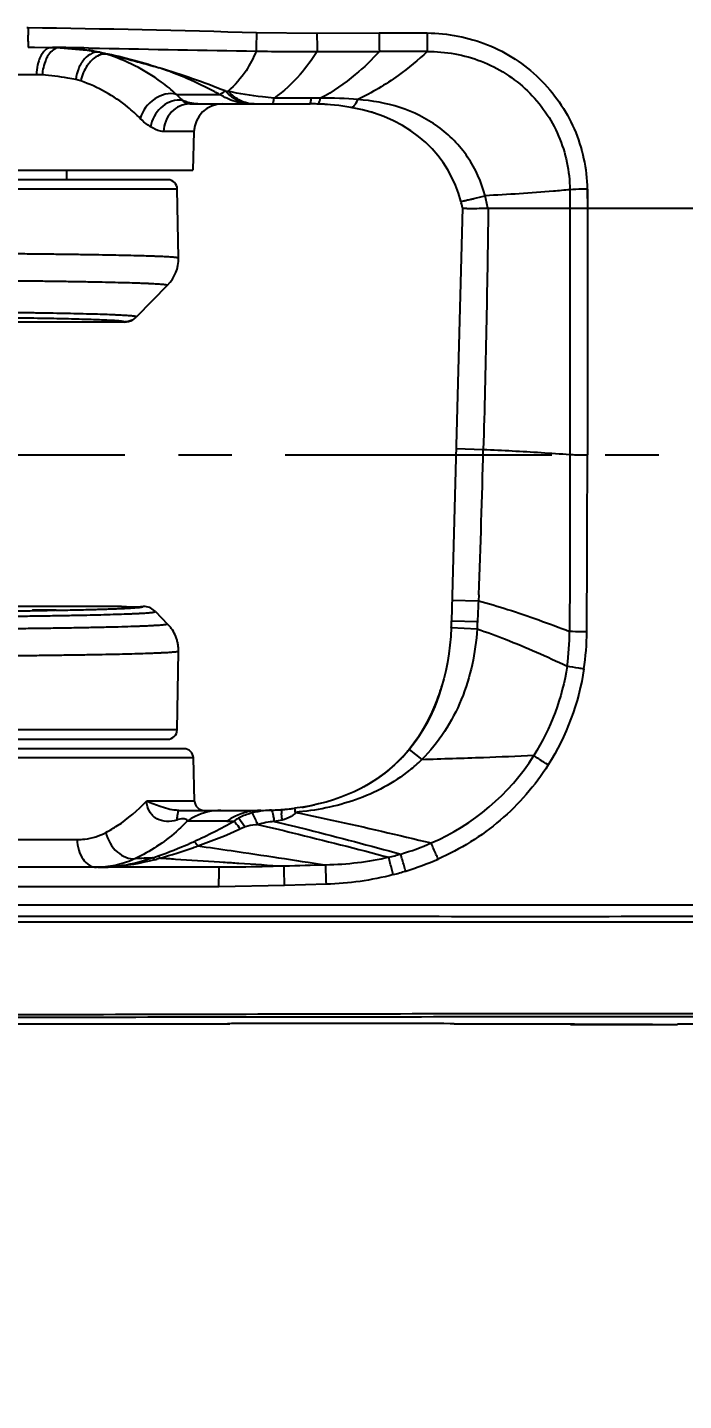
# Model space of a CAD drawing. Header units: millimetres. Extents: x 5828 to 6704, y 123 to 421.
# Drawn here: x 6410.97 to 6415.58, y 300.8 to 310.45 of the extents above; entities that cross this region are included whole.
import ezdxf
from ezdxf import colors
from ezdxf.entities.mleader import LeaderData, LeaderLine
from ezdxf.math import Vec2, Vec3

# ---------------------------------------------------------------- set-up
doc = ezdxf.new("R2010")
doc.units = ezdxf.units.MM
doc.linetypes.add('CENTER', pattern=[0.6, 0.375, -0.075, 0.075, -0.075])
for name, color, linetype in [('中心线', 7, 'Continuous'), ('外形图', 7, 'Continuous'), ('多重引线', 7, 'Continuous')]:
    doc.layers.add(name, color=color, linetype=linetype)
doc.styles.add('微软雅黑', font='msyh.ttc', dxfattribs={"height": 1.5})

msp = doc.modelspace()

# ---------------------------------------------------------------- linework, layer by layer
at = {"layer": '中心线', "linetype": 'CENTER', "ltscale": 5}
msp.add_line((6403.7801, 307.4484), (6441.8463, 307.4484), dxfattribs=at)
at = {"layer": '外形图'}
for p, q in [((6410.9646, 310.4526), (6410.9744, 310.4525)), ((6412.5793, 310.4179), (6413.0042, 310.4133)), ((6413.0042, 310.4133), (6413.4415, 310.4142)), ((6413.4415, 310.4142), (6413.7787, 310.4137)), ((6410.9747, 310.315), (6411.0201, 310.3144)), ((6411.0175, 310.3144), (6411.1999, 310.3084)), ((6411.0201, 310.3144), (6411.1459, 310.3125)), ((6411.0201, 310.3144), (6411.1459, 310.3123)), ((6411.3988, 310.3081), (6411.4758, 310.3067)), ((6411.3988, 310.3081), (6411.4758, 310.3066)), ((6411.4812, 310.2777), (6411.4752, 310.2788)), ((6413.0057, 310.2831), (6413.443, 310.2836)), ((6411.033, 310.1203), (6407.0105, 310.1203)), ((6412.0167, 309.9824), (6412.3195, 309.9824)), ((6412.1101, 309.9151), (6412.9547, 309.9151)), ((6412.9646, 309.9554), (6412.7026, 309.9553)), ((6412.1399, 309.7203), (6411.9268, 309.7203)), ((6412.1399, 309.7203), (6412.1328, 309.4484)), ((6407.5046, 309.4484), (6412.1328, 309.4484)), ((6411.2471, 309.3817), (6411.2471, 309.4484)), ((6411.9562, 309.3817), (6407.5475, 309.3817)), ((6412.0229, 309.3162), (6408.408, 309.3162)), ((6412.0313, 308.8328), (6412.0229, 309.3162)), ((6414.9042, 309.3163), (6414.9041, 309.1817)), ((6414.0261, 309.1855), (6413.9501, 306.2817)), ((6414.2081, 309.1817), (6414.7813, 309.1817)), ((6414.9045, 309.1817), (6422.7864, 309.1817)), ((6412.0313, 308.8327), (6412.0313, 308.8328)), ((6411.9549, 308.6412), (6411.7354, 308.4177)), ((6411.6496, 308.3817), (6409.1464, 308.3817)), ((6411.6496, 308.3817), (6411.6498, 308.3819)), ((6413.9817, 307.4915), (6414.173, 307.4865)), ((6413.9539, 306.4267), (6414.1403, 306.4218)), ((6414.1419, 306.4647), (6414.1403, 306.4218)), ((6411.6304, 306.3817), (6409.1464, 306.3817)), ((6411.8686, 306.3458), (6411.955, 306.258)), ((6413.9482, 306.2332), (6414.1302, 306.2242)), ((6413.9501, 306.2817), (6414.134, 306.2769)), ((6412.0217, 305.5139), (6412.0314, 306.0664)), ((6413.8707, 305.7871), (6413.8745, 305.7988)), ((6413.8738, 305.7966), (6413.8761, 305.8041)), ((6413.8779, 305.8101), (6413.8745, 305.7988)), ((6413.8797, 305.8159), (6413.8767, 305.8059)), ((6413.8793, 305.8148), (6413.8813, 305.8213)), ((6407.4908, 305.4484), (6411.9551, 305.4484)), ((6412.0217, 305.5139), (6408.3165, 305.5139)), ((6412.0696, 305.3817), (6407.4555, 305.3817)), ((6413.6045, 305.3231), (6413.6306, 305.3519)), ((6413.6369, 305.3592), (6413.6108, 305.3299)), ((6413.6426, 305.3662), (6413.6369, 305.3592)), ((6413.6521, 305.3773), (6413.7399, 305.3051)), ((6412.1363, 305.3168), (6407.3948, 305.3168)), ((6412.1442, 305.0133), (6412.1363, 305.3168)), ((6413.5974, 305.3158), (6413.6045, 305.3231)), ((6413.4234, 305.1687), (6413.4488, 305.1865)), ((6413.4488, 305.1865), (6413.4744, 305.2055)), ((6413.4807, 305.2104), (6413.455, 305.191)), ((6412.1442, 305.0133), (6411.8058, 305.0133)), ((6412.033, 304.9484), (6412.6092, 304.9484)), ((6412.7582, 304.8931), (6412.7594, 304.8793)), ((6407.0096, 304.7432), (6411.3194, 304.7432)), ((6411.9044, 304.6128), (6411.8794, 304.6059)), ((6412.3201, 304.5861), (6412.3462, 304.5844)), ((6412.3175, 304.5484), (6406.7225, 304.5484)), ((6412.4655, 304.5492), (6412.3176, 304.5484)), ((6412.3157, 304.4109), (6406.5892, 304.4109)), ((6412.7768, 304.419), (6412.3157, 304.4109)), ((6413.0701, 304.4283), (6412.7768, 304.419)), ((6421.2997, 304.2817), (6406.5933, 304.2817)), ((6409.5804, 303.4484), (6412.3921, 303.4484)), ((6413.453, 303.451), (6412.9176, 303.451)), ((6413.9688, 303.4484), (6414.8143, 303.4484)), ((6414.7845, 303.4423), (6414.7845, 303.4433)), ((6414.7845, 303.4433), (6415.1314, 303.4433)), ((6415.1273, 303.4423), (6414.7845, 303.4423)), ((6414.8143, 303.4418), (6414.8143, 303.4418)), ((6414.8143, 303.4418), (6415.5379, 303.4418)), ((6414.8143, 303.4418), (6415.3623, 303.4418)), ((6415.3623, 303.4418), (6415.5379, 303.4418)), ((6415.5379, 303.4484), (6416.2714, 303.4484))]:
    msp.add_line(p, q, dxfattribs=at)
for points in [[(6411.1999, 310.3084), (6411.3904, 310.292), (6411.4752, 310.2788)], [(6414.903, 309.3163), (6414.9038, 309.2714), (6414.9045, 309.2266), (6414.9052, 309.1817)], [(6411.7052, 308.3954), (6411.7064, 308.396), (6411.7085, 308.3972), (6411.7099, 308.398)], [(6413.7315, 305.487), (6413.7549, 305.5252), (6413.7769, 305.5645), (6413.7969, 305.6034), (6413.8141, 305.6397), (6413.8282, 305.6721), (6413.8398, 305.7003), (6413.849, 305.7242), (6413.8563, 305.7443), (6413.8622, 305.7612), (6413.8669, 305.7753), (6413.8716, 305.7899)], [(6413.8423, 305.7068), (6413.8314, 305.6795), (6413.8178, 305.648), (6413.8014, 305.6125), (6413.782, 305.574), (6413.7603, 305.5345), (6413.7372, 305.496)], [(6413.6821, 305.4155), (6413.7072, 305.4503), (6413.7315, 305.487)], [(6413.7372, 305.496), (6413.7131, 305.4589), (6413.6882, 305.4237)], [(6413.6306, 305.3519), (6413.6565, 305.3827), (6413.6821, 305.4155)], [(6413.6882, 305.4237), (6413.6627, 305.3905), (6413.6567, 305.3831)], [(6413.5324, 305.2532), (6413.5065, 305.2311), (6413.4807, 305.2104)], [(6413.5261, 305.2477), (6413.5522, 305.2711), (6413.5783, 305.2962), (6413.5813, 305.2993)], [(6413.6108, 305.3299), (6413.5846, 305.3025), (6413.5585, 305.277), (6413.5324, 305.2532)], [(6413.455, 305.191), (6413.4295, 305.1729), (6413.4042, 305.156), (6413.3791, 305.1402), (6413.3542, 305.1254)]]:
    msp.add_lwpolyline(points, dxfattribs=at)
for centre, radius, start, end in [((6409.4788, 206.4496), 103.8762, 88.940911, 89.080432), ((6411.4343, 310.0355), 0.2467, 68.75729, 79.04642), ((6410.6789, 306.2984), 4.0559, 77.66303, 77.97756), ((6412.9702, 335.9521), 25.669, 269.12322, 270.07916), ((6413.5646, 231.6459), 78.6378, 89.843683, 90.088647), ((6411.0329, 309.6312), 0.4891, 85.18172, 89.99047), ((6411.2522, 309.8136), 0.2787, 70.51058, 78.2611), ((6410.9101, 307.362), 2.9754, 61.72482, 62.44735), ((6412.6273, 314.7103), 4.7116, 266.73474, 266.98909), ((6412.0356, 309.7851), 0.1564, 79.89807, 88.62121), ((6412.3399, 309.7151), 0.2, 90, 178.5), ((6412.5445, 310.3184), 0.4033, 259.94443, 263.28554), ((6412.5442, 310.3161), 0.401, 263.28768, 269.99428), ((6412.5442, 310.1229), 0.2078, 260.08516, 269.96807), ((6412.955, 308.0368), 1.8782, 88.4541, 90.00737), ((6412.4544, 310.0155), 0.5138, 352.22858, 353.28008), ((6412.9654, 307.0775), 2.8779, 88.71246, 90.0144), ((6412.9577, 308.1376), 1.7774, 87.21684, 88.17228), ((6412.9581, 308.1457), 1.7693, 87.2193, 87.9092), ((6412.9581, 308.1457), 1.7693, 87.21873, 87.90762), ((6412.9608, 308.2003), 1.7147, 86.0895, 87.22097), ((6412.9603, 308.191), 1.724, 86.41045, 87.21601), ((6413.0487, 308.7361), 1.1704, 72.20632, 73.39891), ((6411.9562, 309.3151), 0.0667, 1, 90), ((6413.0961, 308.984), 0.9516, 12.19745, 14.99866), ((6412.8969, 308.9435), 1.329, 10.32761, 14.20738), ((6411.7647, 308.8281), 0.2667, 315.50077, 0.99934), ((6411.6498, 308.5018), 0.12, 269.9845, 300.0586), ((6411.6498, 308.5018), 0.1199, 300.05965, 315.48545), ((6329.5016, 309.5543), 84.6966, 357.909441, 358.600991), ((5907.6666, 308.6396), 507.2394, 359.724858, 359.865451), ((6408.3478, 306.602), 5.7954, 356.78423, 358.21833), ((6411.783, 306.2618), 0.12, 44.47311, 83.26655), ((6411.8293, 306.3371), 2.1214, 357.19135, 358.5039), ((6412.0946, 306.3975), 2.043, 355.13414, 356.61574), ((6413.1331, 306.2038), 1.6463, 351.56975, 0.08278), ((6413.0926, 306.2125), 1.8076, 351.4091, 359.72104), ((6411.9551, 305.5151), 0.0667, 270, 359), ((6412.0696, 305.3151), 0.0667, 1.5, 90), ((6412.8128, 306.0666), 1.086, 315.22356, 320.60437), ((6412.9582, 306.1026), 1.1167, 308.64216, 314.38657), ((6413.1684, 306.1972), 1.6106, 293.38494, 327.57915), ((6412.7846, 306.1144), 1.1413, 298.23967, 299.94083), ((6412.7893, 306.1061), 1.1317, 299.59524, 300.47945), ((6412.2109, 305.0151), 0.0667, 181.5, 270), ((6412.6217, 306.7696), 1.8209, 274.75121, 274.99148), ((6412.6275, 306.7075), 1.7584, 274.98043, 277.14013), ((6412.629, 306.695), 1.7459, 275.88764, 276.73043), ((6412.656, 306.5091), 1.558, 278.93695, 282.26165), ((6410.6127, 308.0775), 3.6798, 294.5268, 299.44785), ((6412.3734, 307.9465), 3.0738, 269.97405, 270.90233), ((6412.6798, 304.4315), 0.5155, 104.80758, 106.79407), ((6412.7009, 304.3487), 0.6011, 96.91998, 104.7415), ((6412.6096, 307.0055), 2.0571, 269.98749, 272.09767), ((6412.7091, 304.2846), 0.6657, 92.0735, 96.94831), ((6412.6125, 306.9155), 1.967, 272.10935, 272.6801), ((6409.4524, 304.2262), 3.3154, 11.20453, 11.44262), ((6412.6142, 306.8808), 1.9323, 272.68021, 273.21837), ((6412.6159, 306.8493), 1.9007, 273.21847, 273.72363), ((6412.6169, 306.834), 1.8855, 273.34815, 274.11108), ((6412.6176, 306.823), 1.8744, 273.7239, 274.11454), ((6412.62, 306.7903), 1.8416, 274.11108, 274.88227), ((6412.6197, 306.7939), 1.8452, 274.11391, 274.75033), ((6408.6539, 304.5456), 4.119, 4.84037, 5.30438), ((6411.6615, 304.7417), 1.2057, 9.20282, 9.55936), ((6410.943, 308.1698), 3.6811, 289.43755, 294.41084), ((6410.8296, 307.6006), 3.156, 289.60572, 293.85173), ((6410.594, 309.0933), 4.6682, 286.3023, 289.23231), ((6410.7889, 307.6953), 3.2589, 293.83241, 294.49786), ((6410.5609, 309.1972), 4.7772, 289.19732, 289.65898), ((6413.0887, 306.3667), 1.7977, 286.27677, 293.5718), ((6410.1237, 309.5514), 5.2304, 289.26486, 289.44297), ((6410.9041, 308.144), 3.6701, 285.14658, 285.41098), ((6409.2321, 312.0944), 7.9252, 289.40151, 289.5837), ((6413.0452, 306.5117), 1.9491, 283.76747, 286.30996), ((6412.992, 306.5835), 2.1577, 287.13534, 293.57821), ((6411.4771, 305.9053), 1.3566, 272.44739, 273.71663), ((6412.9414, 306.7427), 2.3247, 284.9189, 287.17147), ((6412.9112, 253.4009), 50.0501, 89.99264, 90.15605), ((6413.4471, 251.1611), 52.2899, 89.8588, 89.99353)]:
    msp.add_arc(centre, radius, start, end, dxfattribs=at)
for centre, start_param, end_param in [((6411.0889, 306.3554), 6.044002, 11.236936), ((6411.7138, 306.3817), 3.141593, 5.68442)]:
    msp.add_ellipse(centre, major_axis=(0.0833, 0), ratio=0.017455, start_param=start_param, end_param=end_param, dxfattribs=at)
for points, knots in [([(6410.9744, 310.4525), (6410.9742, 310.4358), (6410.9739, 310.4047), (6410.9734, 310.3633), (6410.9743, 310.3344), (6410.9736, 310.3197), (6410.9746, 310.3154)], [0, 0, 0, 0, 0.364723, 0.681148, 0.903587, 1, 1, 1, 1]), ([(6412.5793, 310.4179), (6412.5789, 310.4035), (6412.5781, 310.3596), (6412.5767, 310.3156), (6412.5774, 310.2861)], [0, 0, 0, 0, 0.32698, 1, 1, 1, 1]), ([(6413.0042, 310.4133), (6413.0042, 310.3994), (6413.0045, 310.356), (6413.0045, 310.3125), (6413.0057, 310.2831)], [0, 0, 0, 0, 0.321046, 1, 1, 1, 1]), ([(6413.4415, 310.4142), (6413.4415, 310.4002), (6413.4418, 310.3567), (6413.4418, 310.3131), (6413.443, 310.2836)], [0, 0, 0, 0, 0.322343, 1, 1, 1, 1]), ([(6413.7787, 310.4137), (6413.7786, 310.3998), (6413.7786, 310.3563), (6413.7782, 310.3129), (6413.7792, 310.2834)], [0, 0, 0, 0, 0.321291, 1, 1, 1, 1]), ([(6413.7787, 310.4137), (6413.9229, 310.4129), (6414.2141, 310.3567), (6414.5856, 310.1151), (6414.8379, 309.7507), (6414.9004, 309.4604), (6414.903, 309.3163)], [0, 0, 0, 0, 0.250121, 0.50011, 0.75004, 1, 1, 1, 1]), ([(6410.9746, 310.3154), (6410.9746, 310.3153), (6410.9746, 310.3152), (6410.9747, 310.315), (6410.9747, 310.315)], [0, 0, 0, 0, 0.715027, 1, 1, 1, 1]), ([(6411.1087, 310.3039), (6411.1037, 310.3008), (6411.0828, 310.2848), (6411.0681, 310.262), (6411.0593, 310.2436)], [0, 0, 0, 0, 0.222414, 1, 1, 1, 1]), ([(6411.1549, 310.2976), (6411.1511, 310.295), (6411.1349, 310.2823), (6411.122, 310.2658), (6411.1137, 310.2524)], [0, 0, 0, 0, 0.229921, 1, 1, 1, 1]), ([(6411.4752, 310.2788), (6411.4539, 310.2828), (6411.3659, 310.2977), (6411.2771, 310.307), (6411.2097, 310.3123)], [0, 0, 0, 0, 0.242911, 1, 1, 1, 1]), ([(6411.4812, 310.2777), (6411.4625, 310.2812), (6411.4191, 310.2748), (6411.3656, 310.2316), (6411.3261, 310.1661), (6411.3123, 310.1139), (6411.3089, 310.0865)], [0, 0, 0, 0, 0.201327, 0.435574, 0.707699, 1, 1, 1, 1]), ([(6411.5237, 310.2654), (6411.5144, 310.2662), (6411.4726, 310.2633), (6411.4355, 310.2376), (6411.4135, 310.2143)], [0, 0, 0, 0, 0.225424, 1, 1, 1, 1]), ([(6412.0167, 309.9824), (6411.9832, 310.0131), (6411.836, 310.1341), (6411.6615, 310.2206), (6411.5237, 310.2654)], [0, 0, 0, 0, 0.238689, 1, 1, 1, 1]), ([(6412.5774, 310.2861), (6412.557, 310.2386), (6412.5058, 310.1346), (6412.4281, 310.0466), (6412.3798, 310.0052)], [0, 0, 0, 0, 0.448344, 1, 1, 1, 1]), ([(6413.0057, 310.2831), (6412.9689, 310.2269), (6412.881, 310.1053), (6412.7693, 310.0035), (6412.7026, 309.9553)], [0, 0, 0, 0, 0.449656, 1, 1, 1, 1]), ([(6413.443, 310.2836), (6413.3897, 310.2262), (6413.2635, 310.1019), (6413.1161, 310.0021), (6413.03, 309.9546)], [0, 0, 0, 0, 0.443603, 1, 1, 1, 1]), ([(6413.7792, 310.2834), (6413.7142, 310.2239), (6413.5622, 310.0961), (6413.3911, 309.9941), (6413.2924, 309.9456)], [0, 0, 0, 0, 0.444996, 1, 1, 1, 1]), ([(6413.7792, 310.2834), (6413.9076, 310.2849), (6414.168, 310.2387), (6414.5009, 310.0255), (6414.7258, 309.7), (6414.7796, 309.4404), (6414.7808, 309.3118)], [0, 0, 0, 0, 0.249893, 0.499835, 0.749862, 1, 1, 1, 1]), ([(6411.0465, 310.2103), (6411.0444, 310.2033), (6411.0367, 310.1739), (6411.0333, 310.1434), (6411.033, 310.1203)], [0, 0, 0, 0, 0.241366, 1, 1, 1, 1]), ([(6411.1137, 310.2524), (6411.108, 310.2432), (6411.0866, 310.2014), (6411.0764, 310.1544), (6411.074, 310.1186)], [0, 0, 0, 0, 0.232161, 1, 1, 1, 1]), ([(6411.4135, 310.2143), (6411.405, 310.2053), (6411.3727, 310.1648), (6411.3526, 310.115), (6411.3452, 310.0764)], [0, 0, 0, 0, 0.240182, 1, 1, 1, 1]), ([(6411.3089, 310.0865), (6411.2902, 310.0904), (6411.2124, 310.1048), (6411.1337, 310.1135), (6411.074, 310.1186)], [0, 0, 0, 0, 0.241622, 1, 1, 1, 1]), ([(6411.7622, 309.8129), (6411.7346, 309.8411), (6411.6126, 309.9528), (6411.4637, 310.0344), (6411.3452, 310.0764)], [0, 0, 0, 0, 0.239131, 1, 1, 1, 1]), ([(6412.0167, 309.9824), (6411.9666, 309.996), (6411.8471, 309.9633), (6411.7775, 309.8679), (6411.7622, 309.8129)], [0, 0, 0, 0, 0.476285, 1, 1, 1, 1]), ([(6412.3195, 309.9824), (6412.3226, 309.9836), (6412.3366, 309.99), (6412.3493, 309.9989), (6412.3589, 310.0063)], [0, 0, 0, 0, 0.212329, 1, 1, 1, 1]), ([(6412.474, 309.9212), (6412.4332, 309.9285), (6412.3795, 309.9469), (6412.3314, 309.9747), (6412.3195, 309.9824)], [0, 0, 0, 0, 0.745888, 1, 1, 1, 1]), ([(6412.5085, 309.9182), (6412.495, 309.9205), (6412.4383, 309.9362), (6412.3892, 309.9734), (6412.3589, 310.0063)], [0, 0, 0, 0, 0.234093, 1, 1, 1, 1]), ([(6412.7026, 309.9553), (6412.6757, 309.9582), (6412.5675, 309.9703), (6412.4588, 309.9839), (6412.3798, 310.0052)], [0, 0, 0, 0, 0.248865, 1, 1, 1, 1]), ([(6412.5619, 309.9151), (6412.5353, 309.9151), (6412.4794, 309.9266), (6412.4319, 309.9572), (6412.41, 309.976)], [0, 0, 0, 0, 0.479417, 1, 1, 1, 1]), ([(6412.0394, 309.9415), (6411.9918, 309.9427), (6411.8915, 309.8987), (6411.8429, 309.8037), (6411.8355, 309.7534)], [0, 0, 0, 0, 0.483224, 1, 1, 1, 1]), ([(6412.1101, 309.9151), (6412.0635, 309.9151), (6411.9645, 309.8698), (6411.928, 309.7699), (6411.9268, 309.7203)], [0, 0, 0, 0, 0.484838, 1, 1, 1, 1]), ([(6412.1101, 309.9151), (6412.0998, 309.9151), (6412.0826, 309.919), (6412.0649, 309.9311), (6412.0634, 309.9388)], [0, 0, 0, 0, 0.565237, 1, 1, 1, 1]), ([(6412.0636, 309.9387), (6412.0745, 309.9351), (6412.1033, 309.9247), (6412.15, 309.9181), (6412.1854, 309.9151), (6412.2017, 309.9151)], [0, 0, 0, 0, 0.243103, 0.651487, 1, 1, 1, 1]), ([(6412.6927, 309.9151), (6412.6939, 309.9151), (6412.6963, 309.9193), (6412.6995, 309.9318), (6412.7014, 309.9452), (6412.7026, 309.9553)], [0, 0, 0, 0, 0.085447, 0.275922, 1, 1, 1, 1]), ([(6412.9547, 309.9151), (6412.9577, 309.9151), (6412.9604, 309.9302), (6412.9624, 309.9382), (6412.9635, 309.946)], [0, 0, 0, 0, 0.275787, 1, 1, 1, 1]), ([(6413.0056, 309.9144), (6413.0072, 309.9143), (6413.0171, 309.9182), (6413.0208, 309.9292), (6413.0239, 309.937)], [0, 0, 0, 0, 0.156561, 1, 1, 1, 1]), ([(6413.2423, 309.891), (6413.2508, 309.8894), (6413.2743, 309.9091), (6413.2849, 309.9305), (6413.2924, 309.9456)], [0, 0, 0, 0, 0.338982, 1, 1, 1, 1]), ([(6414.1852, 309.2697), (6414.1601, 309.366), (6414.0772, 309.5521), (6413.8634, 309.7695), (6413.5905, 309.903), (6413.392, 309.9385), (6413.2924, 309.9456)], [0, 0, 0, 0, 0.249796, 0.499557, 0.749617, 1, 1, 1, 1]), ([(6411.8356, 309.7533), (6411.8294, 309.7571), (6411.803, 309.7745), (6411.7792, 309.7955), (6411.7622, 309.8129)], [0, 0, 0, 0, 0.230526, 1, 1, 1, 1]), ([(6411.9268, 309.7203), (6411.9195, 309.7203), (6411.8868, 309.7236), (6411.8574, 309.7403), (6411.8356, 309.7533)], [0, 0, 0, 0, 0.22391, 1, 1, 1, 1]), ([(6414.7808, 309.3118), (6414.7426, 309.3081), (6414.5444, 309.2898), (6414.3457, 309.2774), (6414.1852, 309.2697)], [0, 0, 0, 0, 0.192763, 1, 1, 1, 1]), ([(6414.903, 309.3163), (6414.8901, 309.3161), (6414.8494, 309.315), (6414.8085, 309.3142), (6414.7808, 309.3118)], [0, 0, 0, 0, 0.316096, 1, 1, 1, 1]), ([(6414.0153, 309.2303), (6414.0157, 309.2288), (6414.0245, 309.2325), (6414.035, 309.2324), (6414.058, 309.2388), (6414.0746, 309.2423), (6414.0845, 309.2447)], [0, 0, 0, 0, 0.065352, 0.255818, 0.569087, 1, 1, 1, 1]), ([(6414.0845, 309.2447), (6414.0916, 309.2464), (6414.1253, 309.2545), (6414.1588, 309.263), (6414.1852, 309.2697)], [0, 0, 0, 0, 0.212744, 1, 1, 1, 1]), ([(6414.0262, 309.185), (6414.0263, 309.1849), (6414.0265, 309.1846), (6414.0268, 309.1844), (6414.027, 309.1843)], [0, 0, 0, 0, 0.453349, 1, 1, 1, 1]), ([(6414.027, 309.1843), (6414.0272, 309.1842), (6414.0277, 309.1839), (6414.0282, 309.1837), (6414.0285, 309.1837)], [0, 0, 0, 0, 0.451915, 1, 1, 1, 1]), ([(6414.0285, 309.1837), (6414.0297, 309.1832), (6414.0381, 309.1815), (6414.0467, 309.1813), (6414.0539, 309.1811)], [0, 0, 0, 0, 0.151129, 1, 1, 1, 1]), ([(6414.0539, 309.1811), (6414.0628, 309.1808), (6414.1142, 309.1806), (6414.1656, 309.1812), (6414.2081, 309.1817)], [0, 0, 0, 0, 0.173302, 1, 1, 1, 1]), ([(6414.7813, 309.1817), (6414.7878, 309.1817), (6414.8289, 309.1817), (6414.8699, 309.1818), (6414.9045, 309.1817)], [0, 0, 0, 0, 0.157761, 1, 1, 1, 1]), ([(6414.9054, 309.1817), (6414.9053, 309.0361), (6414.9052, 308.4583), (6414.905, 307.8805), (6414.9049, 307.4484)], [0, 0, 0, 0, 0.252054, 1, 1, 1, 1]), ([(6408.4541, 308.8644), (6408.5498, 308.8651), (6408.7457, 308.8663), (6409.0449, 308.8676), (6409.3527, 308.8683), (6409.6644, 308.8684), (6409.9746, 308.868), (6410.2784, 308.867), (6410.5708, 308.8654), (6410.8051, 308.8637), (6410.9833, 308.862), (6411.1087, 308.8606), (6411.2278, 308.8592), (6411.3402, 308.8576), (6411.4453, 308.8559), (6411.5429, 308.8541), (6411.6324, 308.8523), (6411.7135, 308.8503), (6411.7859, 308.8483), (6411.8406, 308.8466), (6411.8798, 308.8451), (6411.9057, 308.8441), (6411.9292, 308.843), (6411.9503, 308.8419), (6411.969, 308.8408), (6411.9852, 308.8397), (6411.999, 308.8385), (6412.0103, 308.8374), (6412.0191, 308.8362), (6412.0249, 308.8352), (6412.0283, 308.8344), (6412.0297, 308.8339), (6412.0306, 308.8335), (6412.031, 308.8333), (6412.0313, 308.8329), (6412.0313, 308.8327)], [0, 0, 0, 0, 0.080214, 0.164265, 0.250777, 0.338335, 0.425508, 0.510869, 0.593022, 0.670624, 0.707319, 0.742406, 0.775744, 0.807195, 0.836631, 0.863931, 0.888985, 0.911689, 0.931952, 0.94969, 0.957589, 0.964831, 0.971409, 0.977316, 0.982546, 0.987095, 0.990958, 0.994133, 0.996618, 0.998412, 0.999051, 0.999521, 0.999695, 0.999829, 1, 1, 1, 1]), ([(6408.2071, 308.6716), (6408.2994, 308.6726), (6408.4908, 308.6744), (6408.7862, 308.6764), (6409.0964, 308.6778), (6409.4157, 308.6785), (6409.7381, 308.6785), (6410.0575, 308.6778), (6410.368, 308.6765), (6410.6186, 308.6748), (6410.8102, 308.6731), (6410.9458, 308.6717), (6411.075, 308.6702), (6411.1972, 308.6685), (6411.3118, 308.6667), (6411.4184, 308.6648), (6411.5164, 308.6628), (6411.6053, 308.6607), (6411.6848, 308.6585), (6411.745, 308.6566), (6411.7881, 308.6549), (6411.8166, 308.6538), (6411.8425, 308.6526), (6411.8657, 308.6514), (6411.8863, 308.6501), (6411.9042, 308.6489), (6411.9194, 308.6476), (6411.9318, 308.6464), (6411.9404, 308.6452), (6411.946, 308.6443), (6411.9491, 308.6437), (6411.9515, 308.6431), (6411.9531, 308.6425), (6411.9541, 308.6421), (6411.9546, 308.6418), (6411.9549, 308.6414), (6411.9549, 308.6412)], [0, 0, 0, 0, 0.073836, 0.153128, 0.236398, 0.322093, 0.408612, 0.494342, 0.577683, 0.657078, 0.694831, 0.731049, 0.765563, 0.798214, 0.828848, 0.85732, 0.883503, 0.90727, 0.928511, 0.947131, 0.955429, 0.963039, 0.969952, 0.976163, 0.981664, 0.986449, 0.99051, 0.993843, 0.996449, 0.99748, 0.99833, 0.999, 0.999493, 0.999675, 0.999817, 1, 1, 1, 1]), ([(6411.7353, 308.4178), (6411.7353, 308.4178), (6411.7353, 308.4179), (6411.7352, 308.4181), (6411.735, 308.4184), (6411.7345, 308.4187), (6411.7337, 308.4192), (6411.7322, 308.4197), (6411.7298, 308.4204), (6411.7268, 308.421), (6411.7215, 308.4219), (6411.7132, 308.423), (6411.7013, 308.4243), (6411.6868, 308.4255), (6411.6697, 308.4268), (6411.6501, 308.428), (6411.6279, 308.4292), (6411.6032, 308.4304), (6411.576, 308.4316), (6411.5349, 308.4333), (6411.4776, 308.4353), (6411.4019, 308.4375), (6411.3172, 308.4396), (6411.224, 308.4416), (6411.1228, 308.4435), (6411.0139, 308.4453), (6410.8981, 308.4469), (6410.7757, 308.4484), (6410.6475, 308.4498), (6410.4666, 308.4514), (6410.2308, 308.453), (6409.9393, 308.4542), (6409.6409, 308.4547), (6409.3412, 308.4545), (6409.0934, 308.4537), (6408.899, 308.4527), (6408.7135, 308.4515), (6408.5339, 308.45), (6408.3609, 308.4481), (6408.278, 308.4471), (6408.2376, 308.4465)], [0, 0, 0, 0, 0.00004, 0.000087, 0.0002, 0.000348, 0.000536, 0.001043, 0.001732, 0.002606, 0.003667, 0.006348, 0.009772, 0.013937, 0.018836, 0.024464, 0.030814, 0.03788, 0.045655, 0.054133, 0.073149, 0.094828, 0.119069, 0.145751, 0.174739, 0.205898, 0.239072, 0.274097, 0.310804, 0.349011, 0.429167, 0.512995, 0.598849, 0.685045, 0.76989, 0.811284, 0.85172, 0.928928, 0.965321, 1, 1, 1, 1]), ([(6411.6498, 308.3819), (6411.6498, 308.382), (6411.6497, 308.3822), (6411.6494, 308.3825), (6411.649, 308.3828), (6411.6483, 308.3832), (6411.647, 308.3837), (6411.6451, 308.3843), (6411.6425, 308.3849), (6411.6394, 308.3855), (6411.6358, 308.386), (6411.6298, 308.3869), (6411.621, 308.3879), (6411.6087, 308.389), (6411.5943, 308.3902), (6411.5777, 308.3913), (6411.559, 308.3924), (6411.5298, 308.394), (6411.4881, 308.3959), (6411.432, 308.398), (6411.3678, 308.4001), (6411.296, 308.4021), (6411.2168, 308.404), (6411.1306, 308.4058), (6411.0377, 308.4075), (6410.9385, 308.4091), (6410.7949, 308.4112), (6410.6033, 308.4134), (6410.3609, 308.4154), (6410.1051, 308.4169), (6409.8402, 308.4178), (6409.5709, 308.4181), (6409.3018, 308.4177), (6409.0374, 308.4168), (6408.7824, 308.4153), (6408.616, 308.4138), (6408.5352, 308.413)], [0, 0, 0, 0, 0.0001, 0.000228, 0.000377, 0.000557, 0.001043, 0.001704, 0.002536, 0.003545, 0.004731, 0.006092, 0.009343, 0.013293, 0.017939, 0.023275, 0.029296, 0.035997, 0.051416, 0.069476, 0.090094, 0.113182, 0.138644, 0.166365, 0.196228, 0.228108, 0.261865, 0.334424, 0.412659, 0.495226, 0.580705, 0.667625, 0.754494, 0.839814, 0.922121, 1, 1, 1, 1]), ([(6411.7052, 308.3954), (6411.6967, 308.3909), (6411.6785, 308.384), (6411.6593, 308.3818), (6411.6497, 308.3818)], [0, 0, 0, 0, 0.501725, 1, 1, 1, 1]), ([(6414.173, 307.4865), (6414.241, 307.4833), (6414.4439, 307.473), (6414.6466, 307.4599), (6414.7814, 307.4506)], [0, 0, 0, 0, 0.334749, 1, 1, 1, 1]), ([(6414.7815, 307.4506), (6414.7879, 307.4501), (6414.8289, 307.448), (6414.87, 307.4484), (6414.9046, 307.4484)], [0, 0, 0, 0, 0.158225, 1, 1, 1, 1]), ([(6414.1403, 306.4218), (6414.2084, 306.403), (6414.424, 306.3389), (6414.6354, 306.2615), (6414.7794, 306.2062)], [0, 0, 0, 0, 0.314034, 1, 1, 1, 1]), ([(6407.97, 306.318), (6408.0552, 306.3165), (6408.2353, 306.3139), (6408.518, 306.3109), (6408.8236, 306.3087), (6409.1456, 306.3072), (6409.477, 306.3065), (6409.8106, 306.3067), (6410.0867, 306.3075), (6410.3033, 306.3086), (6410.4605, 306.3096), (6410.6129, 306.3108), (6410.7598, 306.3122), (6410.9003, 306.3137), (6411.0336, 306.3155), (6411.1591, 306.3174), (6411.2761, 306.3194), (6411.3839, 306.3216), (6411.482, 306.3239), (6411.5698, 306.3264), (6411.6363, 306.3286), (6411.684, 306.3304), (6411.7156, 306.3317), (6411.7443, 306.333), (6411.77, 306.3344), (6411.7929, 306.3358), (6411.8127, 306.3372), (6411.8295, 306.3385), (6411.8416, 306.3398), (6411.8497, 306.3408), (6411.8547, 306.3415), (6411.8589, 306.3422), (6411.8624, 306.3429), (6411.8647, 306.3435), (6411.8663, 306.344), (6411.8671, 306.3444), (6411.8678, 306.3447), (6411.8683, 306.3451), (6411.8686, 306.3454), (6411.8686, 306.3457), (6411.8686, 306.3458)], [0, 0, 0, 0, 0.065517, 0.138527, 0.217459, 0.300608, 0.38618, 0.472328, 0.557195, 0.598573, 0.638947, 0.678101, 0.715822, 0.751907, 0.786162, 0.8184, 0.84845, 0.876147, 0.901342, 0.923903, 0.943704, 0.952537, 0.960642, 0.968008, 0.974626, 0.980487, 0.985582, 0.989907, 0.993456, 0.994939, 0.996227, 0.997321, 0.998221, 0.998929, 0.999212, 0.999449, 0.999641, 0.999791, 0.999906, 1, 1, 1, 1]), ([(6409.6219, 306.3432), (6409.7581, 306.3433), (6410.0254, 306.3438), (6410.4139, 306.3459), (6410.7733, 306.3491), (6411.0017, 306.3522), (6411.1089, 306.354)], [0, 0, 0, 0, 0.274883, 0.539206, 0.783753, 1, 1, 1, 1]), ([(6411.1699, 306.3551), (6411.1688, 306.355), (6411.166, 306.3547), (6411.1612, 306.3543), (6411.155, 306.354), (6411.1444, 306.3537), (6411.1289, 306.3538), (6411.1159, 306.354), (6411.1089, 306.354)], [0, 0, 0, 0, 0.056397, 0.136349, 0.238261, 0.360265, 0.65536, 1, 1, 1, 1]), ([(6411.1699, 306.3551), (6411.2149, 306.3559), (6411.2998, 306.3576), (6411.4028, 306.36), (6411.4774, 306.3621), (6411.5273, 306.3637), (6411.573, 306.3653), (6411.6143, 306.3669), (6411.6513, 306.3685), (6411.6837, 306.3702), (6411.7116, 306.3719), (6411.732, 306.3734), (6411.746, 306.3746), (6411.7547, 306.3755), (6411.7623, 306.3764), (6411.7686, 306.3773), (6411.7738, 306.3781), (6411.7778, 306.379), (6411.7804, 306.3798), (6411.7819, 306.3804), (6411.7824, 306.3807), (6411.7826, 306.3809)], [0, 0, 0, 0, 0.21979, 0.415258, 0.503338, 0.584709, 0.659208, 0.726686, 0.786988, 0.839975, 0.885546, 0.923616, 0.939813, 0.954105, 0.966488, 0.976959, 0.985524, 0.992192, 0.996987, 0.998705, 1, 1, 1, 1]), ([(6411.7971, 306.3809), (6411.7971, 306.3809), (6411.797, 306.3808), (6411.7968, 306.3808), (6411.7965, 306.3808), (6411.7961, 306.3808), (6411.7956, 306.3808), (6411.7947, 306.3808), (6411.7932, 306.3809), (6411.7912, 306.3809), (6411.7887, 306.381), (6411.7858, 306.381), (6411.7837, 306.3809), (6411.7826, 306.3809)], [0, 0, 0, 0, 0.005226, 0.017569, 0.037746, 0.065852, 0.101887, 0.145812, 0.257087, 0.399035, 0.570832, 0.771514, 1, 1, 1, 1]), ([(6411.955, 306.258), (6411.955, 306.2577), (6411.9546, 306.2572), (6411.954, 306.2568), (6411.9532, 306.2565), (6411.9523, 306.2561), (6411.9506, 306.2556), (6411.948, 306.2549), (6411.9442, 306.2542), (6411.9396, 306.2534), (6411.9342, 306.2527), (6411.9252, 306.2517), (6411.912, 306.2504), (6411.8936, 306.249), (6411.8719, 306.2475), (6411.847, 306.2461), (6411.8189, 306.2447), (6411.7875, 306.2433), (6411.7531, 306.242), (6411.701, 306.2401), (6411.6285, 306.2378), (6411.5328, 306.2353), (6411.4261, 306.233), (6411.3088, 306.2307), (6411.1818, 306.2287), (6411.0456, 306.2267), (6410.9011, 306.225), (6410.7491, 306.2234), (6410.5904, 306.2221), (6410.3683, 306.2205), (6410.081, 306.2191), (6409.7293, 306.2183), (6409.3743, 306.2184), (6409.024, 306.2193), (6408.6863, 306.2211), (6408.3688, 306.2237), (6408.0789, 306.2271), (6407.8956, 306.23), (6407.8097, 306.2316)], [0, 0, 0, 0, 0.000204, 0.000357, 0.000554, 0.000797, 0.001089, 0.001818, 0.002745, 0.003872, 0.005199, 0.006726, 0.010378, 0.014825, 0.020064, 0.026088, 0.032888, 0.040453, 0.048773, 0.057837, 0.078147, 0.101266, 0.127065, 0.155397, 0.1861, 0.219001, 0.253914, 0.290638, 0.328968, 0.368684, 0.451367, 0.53681, 0.623075, 0.708203, 0.790261, 0.867389, 0.937835, 1, 1, 1, 1]), ([(6412.0314, 306.0664), (6412.0315, 306.0752), (6412.031, 306.0929), (6412.0275, 306.1192), (6412.0214, 306.145), (6412.01, 306.1784), (6411.9936, 306.2099), (6411.9729, 306.2385), (6411.9611, 306.2517), (6411.955, 306.258)], [0, 0, 0, 0, 0.125074, 0.250142, 0.375209, 0.500277, 0.750116, 0.875178, 1, 1, 1, 1]), ([(6414.1302, 306.2242), (6414.1183, 306.0551), (6414.0485, 305.7176), (6413.8595, 305.4235), (6413.7394, 305.3046)], [0, 0, 0, 0, 0.500674, 1, 1, 1, 1]), ([(6414.1302, 306.2242), (6414.1969, 306.2014), (6414.411, 306.1228), (6414.6191, 306.0294), (6414.7616, 305.9625)], [0, 0, 0, 0, 0.309407, 1, 1, 1, 1]), ([(6414.9002, 306.2037), (6414.8876, 306.2038), (6414.8473, 306.2042), (6414.807, 306.2046), (6414.7794, 306.2062)], [0, 0, 0, 0, 0.312485, 1, 1, 1, 1]), ([(6412.0314, 306.0664), (6412.0314, 306.0662), (6412.0311, 306.0658), (6412.0306, 306.0654), (6412.0296, 306.0649), (6412.028, 306.0644), (6412.0256, 306.0638), (6412.0224, 306.0631), (6412.0186, 306.0625), (6412.0141, 306.0619), (6412.0067, 306.061), (6411.9957, 306.0599), (6411.9805, 306.0587), (6411.9625, 306.0574), (6411.9419, 306.0562), (6411.9185, 306.055), (6411.8926, 306.0538), (6411.8639, 306.0526), (6411.8207, 306.051), (6411.7603, 306.049), (6411.6804, 306.0468), (6411.5911, 306.0446), (6411.4926, 306.0426), (6411.3854, 306.0407), (6411.2701, 306.0389), (6411.1471, 306.0372), (6411.0169, 306.0356), (6410.8803, 306.0342), (6410.6869, 306.0325), (6410.4337, 306.0307), (6410.1194, 306.0293), (6409.7953, 306.0285), (6409.4674, 306.0284), (6409.1415, 306.029), (6408.8235, 306.0302), (6408.5193, 306.0321), (6408.3217, 306.0338), (6408.2261, 306.0348)], [0, 0, 0, 0, 0.00019, 0.000333, 0.000514, 0.001004, 0.001668, 0.002509, 0.003529, 0.004729, 0.006108, 0.009405, 0.013419, 0.018147, 0.023583, 0.029722, 0.036557, 0.04408, 0.052284, 0.070695, 0.091706, 0.115222, 0.141137, 0.169334, 0.199685, 0.232053, 0.266291, 0.302243, 0.339747, 0.418723, 0.501787, 0.587434, 0.67411, 0.760245, 0.844276, 0.92468, 1, 1, 1, 1]), ([(6414.8799, 305.9425), (6414.8677, 305.9444), (6414.8282, 305.9506), (6414.7886, 305.9568), (6414.7616, 305.9625)], [0, 0, 0, 0, 0.309338, 1, 1, 1, 1]), ([(6414.5279, 305.3337), (6414.4098, 305.3274), (6414.1469, 305.3177), (6413.884, 305.3086), (6413.7393, 305.3046)], [0, 0, 0, 0, 0.449805, 1, 1, 1, 1]), ([(6414.6286, 305.2676), (6414.537, 305.1225), (6414.3084, 304.8588), (6414.0123, 304.6748), (6413.8551, 304.606)], [0, 0, 0, 0, 0.499927, 1, 1, 1, 1]), ([(6414.6286, 305.2676), (6414.6182, 305.2741), (6414.5844, 305.2958), (6414.5504, 305.3173), (6414.528, 305.3338)], [0, 0, 0, 0, 0.306379, 1, 1, 1, 1]), ([(6413.6555, 305.2304), (6413.543, 305.1402), (6413.282, 305.0023), (6412.9956, 304.9467), (6412.8516, 304.9344)], [0, 0, 0, 0, 0.499473, 1, 1, 1, 1]), ([(6411.5213, 304.7932), (6411.5488, 304.8079), (6411.6525, 304.8689), (6411.7457, 304.9476), (6411.8058, 305.0133)], [0, 0, 0, 0, 0.259626, 1, 1, 1, 1]), ([(6412.0331, 304.9484), (6411.9912, 304.9484), (6411.9127, 304.9686), (6411.8397, 304.9986), (6411.8053, 305.0133)], [0, 0, 0, 0, 0.528103, 1, 1, 1, 1]), ([(6412.0186, 304.8801), (6411.9739, 304.867), (6411.8913, 304.8653), (6411.8215, 304.9392), (6411.8082, 304.9887), (6411.806, 305.0135)], [0, 0, 0, 0, 0.484425, 0.741011, 1, 1, 1, 1]), ([(6412.846, 304.9626), (6412.8464, 304.9627), (6412.8467, 304.96), (6412.8478, 304.957), (6412.8489, 304.9499), (6412.8499, 304.9449), (6412.8504, 304.9419)], [0, 0, 0, 0, 0.066025, 0.254456, 0.566207, 1, 1, 1, 1]), ([(6412.0931, 304.873), (6412.0676, 304.8471), (6411.9593, 304.7424), (6411.8311, 304.6583), (6411.728, 304.6091)], [0, 0, 0, 0, 0.241478, 1, 1, 1, 1]), ([(6412.033, 304.9484), (6412.0311, 304.9484), (6412.0277, 304.9408), (6412.025, 304.9289), (6412.0214, 304.9067), (6412.0196, 304.8899), (6412.0186, 304.8801)], [0, 0, 0, 0, 0.081262, 0.272395, 0.579741, 1, 1, 1, 1]), ([(6412.0931, 304.873), (6412.0927, 304.876), (6412.0872, 304.8876), (6412.0556, 304.8904), (6412.0334, 304.8844), (6412.0186, 304.8801)], [0, 0, 0, 0, 0.111135, 0.434235, 1, 1, 1, 1]), ([(6412.3298, 304.9484), (6412.2677, 304.9484), (6412.1827, 304.9278), (6412.1107, 304.8851), (6412.0931, 304.873)], [0, 0, 0, 0, 0.74382, 1, 1, 1, 1]), ([(6412.6092, 304.9484), (6412.5469, 304.9484), (6412.4617, 304.9277), (6412.3897, 304.8849), (6412.372, 304.8727)], [0, 0, 0, 0, 0.743814, 1, 1, 1, 1]), ([(6412.4218, 304.8731), (6412.4248, 304.87), (6412.4401, 304.8524), (6412.4536, 304.8333), (6412.4644, 304.8177)], [0, 0, 0, 0, 0.184666, 1, 1, 1, 1]), ([(6412.4531, 304.8931), (6412.4563, 304.8899), (6412.4735, 304.8706), (6412.4884, 304.8493), (6412.5005, 304.8317)], [0, 0, 0, 0, 0.173721, 1, 1, 1, 1]), ([(6412.548, 304.9299), (6412.5495, 304.928), (6412.5579, 304.9142), (6412.5646, 304.8995), (6412.5702, 304.8872)], [0, 0, 0, 0, 0.152749, 1, 1, 1, 1]), ([(6412.5702, 304.8872), (6412.5715, 304.8843), (6412.5773, 304.8715), (6412.5829, 304.8586), (6412.5871, 304.8486)], [0, 0, 0, 0, 0.224565, 1, 1, 1, 1]), ([(6412.685, 304.9498), (6412.6866, 304.9498), (6412.6881, 304.9415), (6412.6921, 304.9314), (6412.6965, 304.9094), (6412.7, 304.8934), (6412.702, 304.8839)], [0, 0, 0, 0, 0.070471, 0.261614, 0.572959, 1, 1, 1, 1]), ([(6412.7046, 304.8704), (6412.7834, 304.8517), (6413.0803, 304.7787), (6413.3758, 304.7003), (6413.5926, 304.641)], [0, 0, 0, 0, 0.264909, 1, 1, 1, 1]), ([(6412.7521, 304.9534), (6412.7527, 304.9535), (6412.7523, 304.9498), (6412.7537, 304.946), (6412.7541, 304.9368), (6412.7549, 304.9303), (6412.7553, 304.9264)], [0, 0, 0, 0, 0.063837, 0.252465, 0.565166, 1, 1, 1, 1]), ([(6412.8516, 304.9344), (6412.8521, 304.9294), (6412.8429, 304.9167), (6412.8121, 304.8978), (6412.7814, 304.8867), (6412.7594, 304.8793)], [0, 0, 0, 0, 0.135026, 0.37092, 1, 1, 1, 1]), ([(6412.8516, 304.9344), (6412.9375, 304.9172), (6413.2571, 304.8495), (6413.5753, 304.7751), (6413.8076, 304.7189)], [0, 0, 0, 0, 0.268228, 1, 1, 1, 1]), ([(6411.3194, 304.7432), (6411.3374, 304.7432), (6411.4071, 304.7472), (6411.4756, 304.7688), (6411.5213, 304.7932)], [0, 0, 0, 0, 0.257605, 1, 1, 1, 1]), ([(6411.5213, 304.7932), (6411.5333, 304.7412), (6411.5822, 304.65), (6411.6838, 304.603), (6411.728, 304.6091)], [0, 0, 0, 0, 0.544125, 1, 1, 1, 1]), ([(6412.5871, 304.8486), (6412.6687, 304.83), (6412.9769, 304.7568), (6413.2837, 304.678), (6413.5091, 304.6185)], [0, 0, 0, 0, 0.264078, 1, 1, 1, 1]), ([(6411.3194, 304.7432), (6411.3199, 304.7179), (6411.3269, 304.6693), (6411.3553, 304.6057), (6411.3987, 304.5604), (6411.437, 304.5484), (6411.4547, 304.5484)], [0, 0, 0, 0, 0.292601, 0.561734, 0.795158, 1, 1, 1, 1]), ([(6412.1403, 304.7297), (6412.1424, 304.728), (6412.1527, 304.7185), (6412.1613, 304.7075), (6412.168, 304.6984)], [0, 0, 0, 0, 0.194407, 1, 1, 1, 1]), ([(6412.168, 304.6984), (6412.2459, 304.6878), (6412.5459, 304.6445), (6412.8455, 304.5982), (6413.0673, 304.564)], [0, 0, 0, 0, 0.259405, 1, 1, 1, 1]), ([(6413.8551, 304.606), (6413.8501, 304.6174), (6413.8339, 304.6549), (6413.8177, 304.6924), (6413.8076, 304.7189)], [0, 0, 0, 0, 0.305014, 1, 1, 1, 1]), ([(6411.728, 304.6091), (6411.7085, 304.5987), (6411.6667, 304.583), (6411.5809, 304.5576), (6411.5133, 304.5494), (6411.4682, 304.5485)], [0, 0, 0, 0, 0.246624, 0.496456, 1, 1, 1, 1]), ([(6411.8494, 304.6138), (6411.7806, 304.5905), (6411.6863, 304.5636), (6411.5895, 304.5533), (6411.565, 304.5515)], [0, 0, 0, 0, 0.747477, 1, 1, 1, 1]), ([(6411.8494, 304.6138), (6411.8505, 304.6131), (6411.8555, 304.6095), (6411.8599, 304.6051), (6411.8631, 304.6014)], [0, 0, 0, 0, 0.212492, 1, 1, 1, 1]), ([(6411.8885, 304.6276), (6411.8898, 304.6268), (6411.8956, 304.6225), (6411.9007, 304.6171), (6411.9044, 304.6128)], [0, 0, 0, 0, 0.209107, 1, 1, 1, 1]), ([(6411.9044, 304.6128), (6411.9394, 304.6107), (6412.078, 304.6021), (6412.2166, 304.593), (6412.3203, 304.5861)], [0, 0, 0, 0, 0.252066, 1, 1, 1, 1]), ([(6412.3462, 304.5844), (6412.3824, 304.582), (6412.5251, 304.5725), (6412.6678, 304.563), (6412.7743, 304.556)], [0, 0, 0, 0, 0.253338, 1, 1, 1, 1]), ([(6413.5399, 304.4964), (6413.5365, 304.509), (6413.5259, 304.5496), (6413.5152, 304.5903), (6413.5091, 304.6185)], [0, 0, 0, 0, 0.311294, 1, 1, 1, 1]), ([(6413.6277, 304.5217), (6413.624, 304.5339), (6413.6119, 304.5735), (6413.5998, 304.6132), (6413.5926, 304.641)], [0, 0, 0, 0, 0.308053, 1, 1, 1, 1]), ([(6412.3157, 304.4109), (6412.3157, 304.4283), (6412.3157, 304.4537), (6412.316, 304.4859), (6412.3161, 304.5067), (6412.3167, 304.5232), (6412.3162, 304.537), (6412.3179, 304.5428), (6412.3167, 304.5484), (6412.3176, 304.5484)], [0, 0, 0, 0, 0.380144, 0.552989, 0.704951, 0.829958, 0.923018, 0.980425, 1, 1, 1, 1]), ([(6412.7768, 304.419), (6412.7758, 304.4499), (6412.7743, 304.491), (6412.7743, 304.5365), (6412.7737, 304.5514), (6412.7743, 304.556)], [0, 0, 0, 0, 0.675935, 0.899315, 1, 1, 1, 1]), ([(6413.0701, 304.4283), (6413.0691, 304.4579), (6413.0684, 304.5031), (6413.0664, 304.5484), (6413.0673, 304.564)], [0, 0, 0, 0, 0.654422, 1, 1, 1, 1]), ([(6409.6023, 304.2038), (6410.5114, 304.2035), (6411.875, 304.2031), (6413.6932, 304.2036), (6415.0569, 304.2025), (6416.4206, 304.2058), (6417.7845, 304.2098), (6419.1481, 304.1932), (6420.0577, 304.2009), (6420.5118, 304.2199)], [0, 0, 0, 0, 0.249982, 0.374978, 0.499977, 0.62497, 0.749973, 0.87501, 1, 1, 1, 1]), ([(6409.6025, 304.1643), (6410.5117, 304.1648), (6411.8756, 304.1645), (6413.6941, 304.1647), (6415.058, 304.1643), (6416.4219, 304.1646), (6417.7859, 304.1626), (6419.1497, 304.1671), (6420.0595, 304.1569), (6420.5138, 304.1757)], [0, 0, 0, 0, 0.249984, 0.374982, 0.499981, 0.624984, 0.749989, 0.874992, 1, 1, 1, 1]), ([(6409.838, 303.5101), (6410.7273, 303.5126), (6412.5063, 303.5164), (6415.1752, 303.5227), (6417.8445, 303.5195), (6419.6241, 303.5143), (6420.5138, 303.5178)], [0, 0, 0, 0, 0.249901, 0.499926, 0.749987, 1, 1, 1, 1]), ([(6409.8087, 303.4927), (6410.7004, 303.4943), (6412.4844, 303.4963), (6415.1606, 303.4997), (6417.8371, 303.4982), (6419.6215, 303.4935), (6420.5136, 303.496)], [0, 0, 0, 0, 0.24991, 0.499935, 0.749992, 1, 1, 1, 1]), ([(6412.7749, 303.4509), (6412.7235, 303.4507), (6412.6473, 303.4504), (6412.3159, 303.4484), (6412.3921, 303.4484)], [0, 0, 0, 0, 0.402927, 1, 1, 1, 1]), ([(6413.9688, 303.4484), (6413.9592, 303.4484), (6413.8282, 303.4503), (6413.6973, 303.4505), (6413.576, 303.4508)], [0, 0, 0, 0, 0.073462, 1, 1, 1, 1]), ([(6415.3623, 303.4418), (6415.3575, 303.4418), (6415.2792, 303.4424), (6415.2009, 303.4423), (6415.1273, 303.4423)], [0, 0, 0, 0, 0.061024, 1, 1, 1, 1]), ([(6415.2969, 303.4432), (6415.335, 303.4431), (6415.4154, 303.4432), (6415.4957, 303.4418), (6415.5379, 303.4418)], [0, 0, 0, 0, 0.474833, 1, 1, 1, 1])]:
    msp.add_open_spline(points, degree=3, knots=knots, dxfattribs=at)
for points in [[(6410.9744, 310.4525), (6411.5094, 310.4452), (6412.0444, 310.4312), (6412.5793, 310.4179)], [(6411.1232, 310.311), (6411.1181, 310.3091), (6411.1133, 310.3067), (6411.1087, 310.3039)], [(6411.1778, 310.3092), (6411.1697, 310.3065), (6411.162, 310.3025), (6411.1549, 310.2976)], [(6411.4758, 310.3067), (6411.843, 310.2997), (6412.2102, 310.2918), (6412.5774, 310.2861)], [(6411.4812, 310.2777), (6411.6215, 310.2507), (6411.7606, 310.215), (6411.8957, 310.1686)], [(6411.0593, 310.2436), (6411.0542, 310.2328), (6411.05, 310.2217), (6411.0465, 310.2103)], [(6411.5455, 310.2607), (6411.6635, 310.2349), (6411.7802, 310.2026), (6411.8962, 310.1686)], [(6412.3589, 310.0063), (6412.2067, 310.0664), (6412.0524, 310.1216), (6411.8957, 310.1686)], [(6412.2864, 309.9999), (6412.1607, 310.0655), (6412.0304, 310.1233), (6411.8962, 310.1686)], [(6412.0423, 309.956), (6412.0333, 309.9642), (6412.0247, 309.9731), (6412.0167, 309.9824)], [(6412.41, 309.976), (6412.3993, 309.9851), (6412.3892, 309.9949), (6412.3798, 310.0052)], [(6412.0636, 309.9387), (6412.0562, 309.944), (6412.0491, 309.9498), (6412.0423, 309.956)], [(6413.2423, 309.891), (6413.1691, 309.9041), (6413.0903, 309.9121), (6413.0056, 309.9144)], [(6413.0239, 309.937), (6413.0263, 309.9428), (6413.0282, 309.9487), (6413.03, 309.9546)], [(6413.2924, 309.9456), (6413.2053, 309.9533), (6413.1175, 309.956), (6413.03, 309.9546)], [(6414.0153, 309.2303), (6413.9335, 309.5353), (6413.6955, 309.8099), (6413.2423, 309.891)], [(6414.7808, 309.3118), (6414.7811, 309.2685), (6414.7815, 309.2251), (6414.7818, 309.1817)], [(6414.2081, 309.1817), (6414.1996, 308.6166), (6414.1901, 308.0514), (6414.173, 307.4865)], [(6414.7813, 309.1817), (6414.7818, 308.6047), (6414.782, 308.0276), (6414.7814, 307.4506)], [(6414.7815, 307.4506), (6414.781, 307.0358), (6414.7802, 306.621), (6414.7794, 306.2062)], [(6413.9482, 306.2332), (6413.9317, 305.8962), (6413.8351, 305.6001), (6413.6521, 305.3773)], [(6414.7616, 305.9625), (6414.7288, 305.7413), (6414.6473, 305.5228), (6414.5279, 305.3338)], [(6414.8799, 305.9425), (6414.844, 305.7051), (6414.7566, 305.4706), (6414.6286, 305.2676)], [(6413.5837, 305.3016), (6413.4059, 305.1224), (6413.1614, 305.0022), (6412.8461, 304.9626)], [(6412.372, 304.8727), (6412.2791, 304.8727), (6412.1861, 304.8728), (6412.0931, 304.8729)], [(6412.4531, 304.8931), (6412.4422, 304.8872), (6412.4317, 304.8806), (6412.4218, 304.8731)], [(6412.5308, 304.9251), (6412.504, 304.9169), (6412.4776, 304.9066), (6412.4531, 304.8931)], [(6412.7046, 304.8704), (6412.665, 304.8664), (6412.6255, 304.8592), (6412.5871, 304.8486)], [(6412.7594, 304.8793), (6412.7413, 304.8753), (6412.723, 304.8725), (6412.7046, 304.8704)], [(6412.5005, 304.8317), (6412.4882, 304.8276), (6412.4761, 304.823), (6412.4644, 304.8177)], [(6412.5717, 304.8468), (6412.5476, 304.8438), (6412.5236, 304.8391), (6412.5005, 304.8317)], [(6412.5871, 304.8486), (6412.582, 304.848), (6412.5768, 304.8475), (6412.5717, 304.8467)], [(6411.8631, 304.6014), (6411.7654, 304.5748), (6411.6646, 304.5576), (6411.5636, 304.5514)], [(6411.8494, 304.6138), (6411.8091, 304.6122), (6411.7687, 304.6106), (6411.7283, 304.6091)], [(6413.5091, 304.6185), (6413.3649, 304.5837), (6413.2157, 304.5666), (6413.0673, 304.564)], [(6411.464, 304.5484), (6411.4877, 304.5485), (6411.5114, 304.5489), (6411.535, 304.5499)], [(6412.7743, 304.556), (6412.6714, 304.5531), (6412.5685, 304.5504), (6412.4655, 304.5492)], [(6413.0673, 304.564), (6412.9697, 304.5614), (6412.872, 304.5587), (6412.7743, 304.556)], [(6413.5399, 304.4964), (6413.387, 304.4556), (6413.2282, 304.4334), (6413.0701, 304.4283)], [(6415.1314, 303.4433), (6415.1866, 303.4433), (6415.2417, 303.4433), (6415.2969, 303.4432)]]:
    msp.add_open_spline(points, degree=3, dxfattribs=at)

# ---------------------------------------------------------------- leaders
at = {"layer": '多重引线'}
ml = msp.add_multileader_mtext('Standard', dxfattribs=at)
ml.set_content('\\A1;2×{\\C256;Φ6H7({\\H0.7x;\\S+0.012^   0;}) through}', style='微软雅黑')
ml.set_leader_properties()
ml.build(insert=Vec2(0, 0))
ml.multileader.update_dxf_attribs({"text_left_attachment_type": 5, "text_right_attachment_type": 5, "dogleg_length": 1, "arrow_head_size": 1.25})
ctx = ml.context
ctx.base_point, ctx.char_height, ctx.arrow_head_size, ctx.landing_gap_size, ctx.plane_origin = Vec3(6393.5025, 298.04), 1.5, 1.25, 0.5, Vec3(6423.9804, 303.8484)
ctx.left_attachment, ctx.right_attachment, ctx.text_align_type = 5, 5, 2
notes = []
notes.append((ctx, [(0, (1, 1, 0), (6417.4145, 298.04), (-1, 0), 1, [(0, [(6423.9804, 303.8484)], 0, [])])]))
ctx.mtext.insert, ctx.mtext.alignment, ctx.mtext.flow_direction = Vec3(6415.9145, 301.0704), 3, 5
for ctx, leaders in notes:
    for number, flags, end, landing, length, lines in leaders:
        leader = LeaderData()
        leader.index, (leader.has_last_leader_line, leader.has_dogleg_vector, leader.attachment_direction) = number, flags
        leader.last_leader_point, leader.dogleg_vector, leader.dogleg_length = Vec3(end), Vec3(landing), length
        for number, points, colour, breaks in lines:
            line = LeaderLine()
            line.index, line.vertices, line.color, line.breaks = number, Vec3.list(points), colors.encode_raw_color(colour), breaks
            leader.lines.append(line)
        ctx.leaders.append(leader)

doc.saveas('drawing.dxf')
